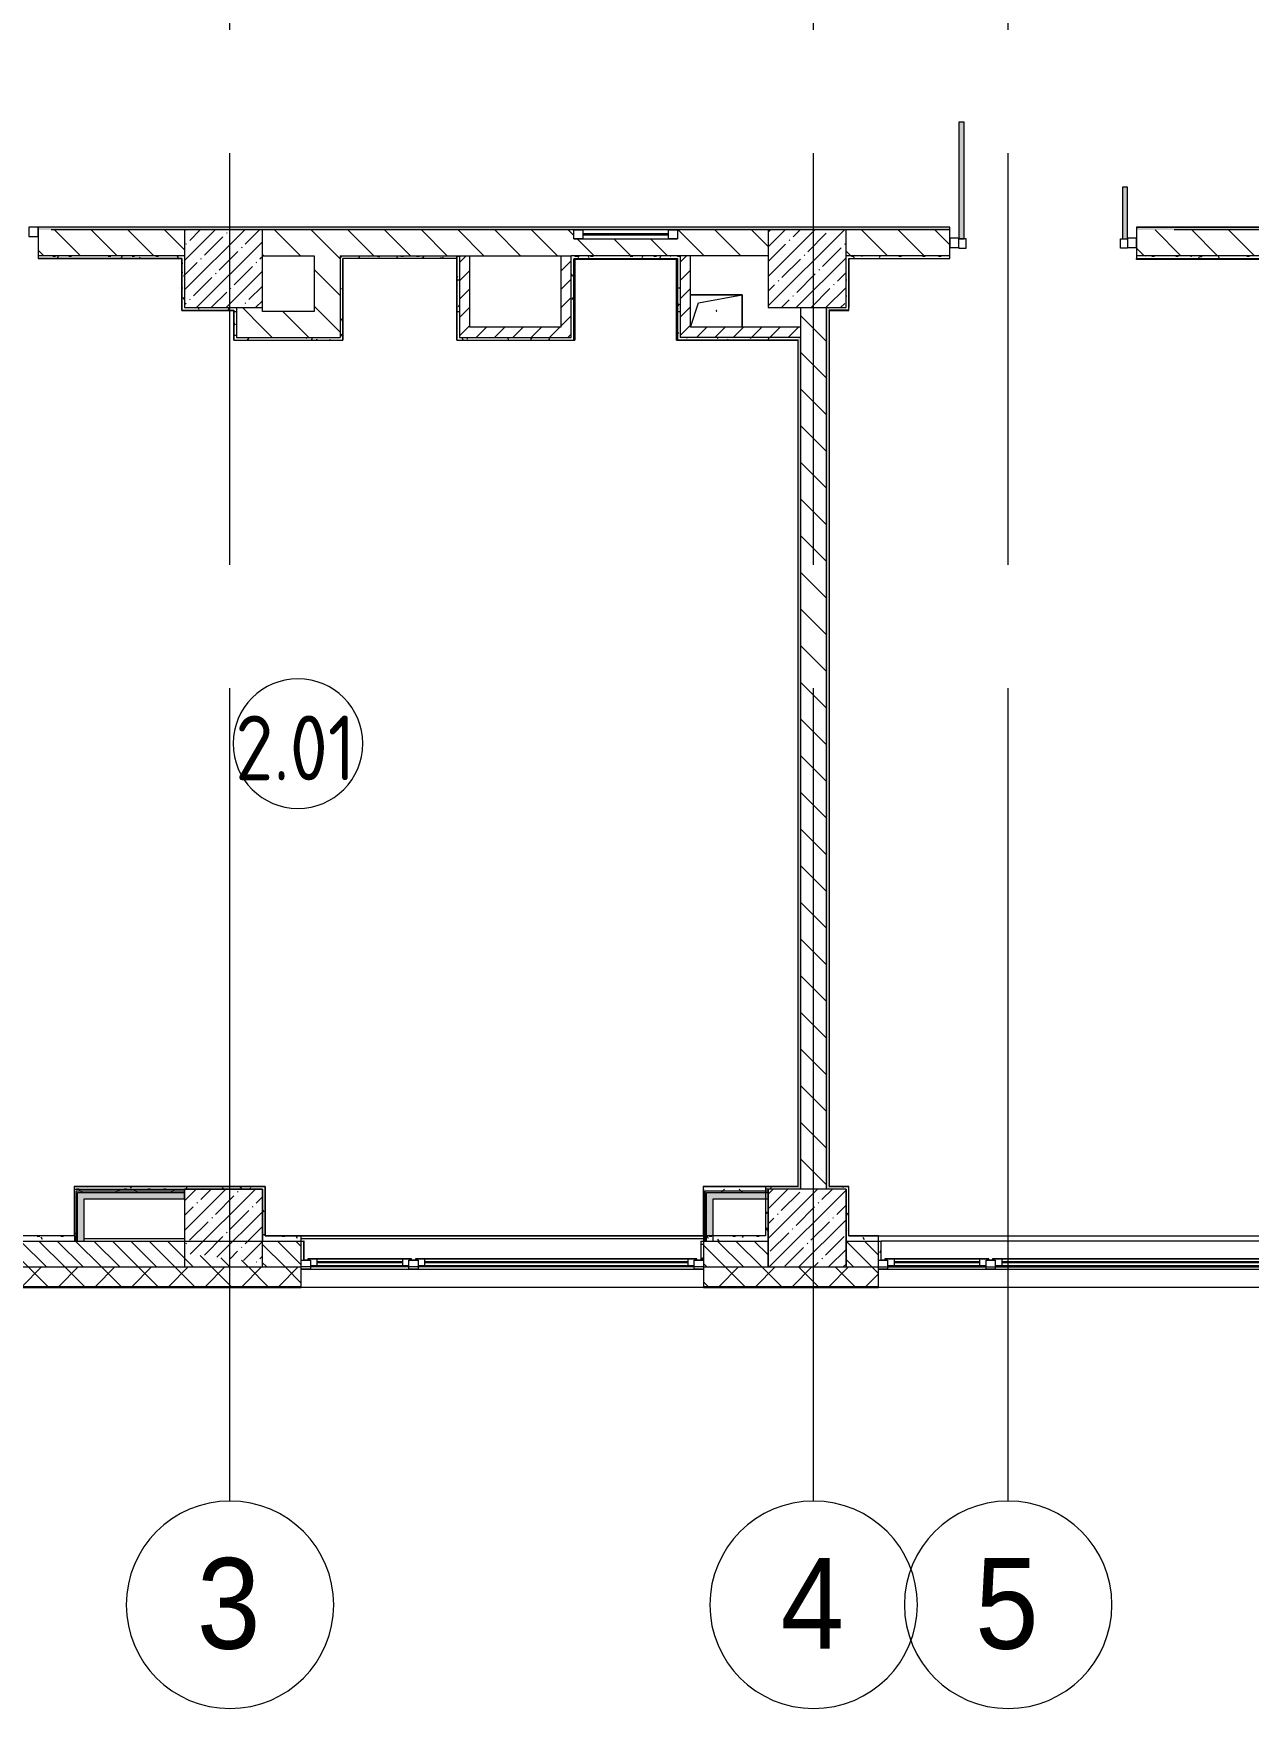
# Model space of a CAD drawing. Header units: millimetres. Extents: x -625 to 415037, y -3642 to 102118.
# Drawn here: x 155267 to 164635, y 71033 to 83954 of the extents above; entities that cross this region are included whole.
import ezdxf

# ---------------------------------------------------------------- set-up
doc = ezdxf.new("R2010")
doc.units = ezdxf.units.MM
doc.linetypes.add('Осевая', pattern=[6350, 1270, -952.5, 3175, -952.5])
for name, color, linetype, lineweight in [('A-AREA-IDEN', 7, 'Continuous', 9), ('A-DETL-GENF', 7, 'Continuous', 9), ('A-GENM', 7, 'Continuous', 9), ('A-GLAZ', 7, 'Continuous', 9), ('A-GLAZ-1', 7, 'Continuous', 5), ('A-GLAZ-CWMG', 7, 'Continuous', 9), ('A-GLAZ-CWMG-1', 7, 'Continuous', 20), ('A-WALL', 7, 'Continuous', 5), ('I-WALL', 7, 'Continuous', 5), ('S-COLS', 7, 'Continuous', 9), ('S-COLS-1', 7, 'Continuous', 5), ('Оси', 7, 'Continuous', 9), ('Оси-1', 7, 'Continuous', 20), ('Оси-2', 7, 'Осевая', 9)]:
    doc.layers.add(name, color=color, linetype=linetype, lineweight=lineweight)
doc.layers.add('A-AREA-PATT-2', color=7, linetype='Continuous', lineweight=5, true_color=0xcde0ef, transparency=1)
doc.layers.add('A-FLOR-PATT-1', color=7, linetype='Continuous', lineweight=9, true_color=0xeef6ff, transparency=0.5)
for name, color, linetype, lineweight, true_color in [('A-DOOR-1', 7, 'Continuous', 5, 0xc0c0c0), ('A-WALL-1', 9, 'Continuous', 5, 0x808080), ('A-WALL-FNSH-1', 9, 'Continuous', 5, 0x808080)]:
    doc.layers.add(name, color=color, linetype=linetype, lineweight=lineweight, true_color=true_color)
doc.layers.get('A-DOOR-1').off()
doc.styles.add('Arial', font='arial.ttf', dxfattribs={"width": 0.9, "height": 700})
doc.styles.add('GOST Common', font='', dxfattribs={"width": 0.9, "height": 500})
doc.styles.get('GOST Common').set_extended_font_data('GOST Common')
pattern_1 = [(135, (148772.12, 0), (-141.4214, -141.4214), [])]
pattern_2 = [(45, (148772.12, 0), (-70.7107, 70.7107), [])]
pattern_3 = [(45, (148772.12, 0), (-114.0493, 114.0493), []), (45, (148886.17, 0), (-114.0493, 114.0493), [201.612, -40.322, 6.706, -33.617])]
pattern_4 = [(135, (148772.12, 0), (-70.7107, -70.7107), [])]
pattern_5 = [(0, (148772.123, 0), (243.84, 60.96), [20.117, -162.763, 20.117, -162.763, -975.36]), (0, (148772.123, 0), (243.84, 60.96), [-365.76, 20.117, -345.643, 20.117, -162.763, -426.72]), (0, (148772.123, 0), (243.84, 60.96), [-914.4, 20.117, -101.803, 20.117, -284.683]), (120, (148863.563, 30.48), (-174.7129, 180.69163), [20.117, -162.763, 20.117, -162.763, -975.36]), (120, (148863.563, 30.48), (-174.7129, 180.69163), [-365.76, 20.117, -345.643, 20.117, -162.763, -426.72]), (120, (148863.563, 30.48), (-174.7129, 180.69163), [-914.4, 20.117, -101.803, 20.117, -284.683]), (240, (148894.043, 152.4), (-69.1271, -241.65163), [20.117, -162.763, 20.117, -162.763, -975.36]), (240, (148894.043, 152.4), (-69.1271, -241.65163), [-365.76, 20.117, -345.643, 20.117, -162.763, -426.72]), (240, (148894.043, 152.4), (-69.1271, -241.65163), [-914.4, 20.117, -101.803, 20.117, -284.683])]
pattern_6 = [(45, (148772.12, 0), (-212.132, 212.132), []), (135, (148772.12, 0), (-212.132, -212.132), [])]

# ---------------------------------------------------------------- blocks, each defined once
blk = doc.blocks.new('120_Окно_СКБ_2Ст - 120_Окно_СКБ_2Ст 3100х2500 _мал_створка слева_ 2-22446355-Объем проектирования 2 этажа')
at = {"layer": 'A-GLAZ'}
for p, q in [((-1550, -127), (-1550, -57)), ((-1550, -57), (-1480, -57)), ((-1480, -127), (-1550, -127)), ((-1480, -127), (-1500, -127)), ((-1500, -127), (-1500, -137)), ((-1480, -57), (-1480, -127)), ((650, -87), (-1480, -87)), ((-1480, -87), (-1480, -127)), ((-1430, -137), (-1430, -87)), ((600, -137), (600, -87)), ((650, -127), (650, -57)), ((650, -57), (720, -57)), ((650, -127), (650, -87)), ((720, -127), (650, -127)), ((670, -127), (650, -127)), ((670, -137), (670, -127)), ((720, -127), (700, -127)), ((700, -127), (700, -137)), ((720, -57), (720, -127)), ((1480, -87), (720, -87)), ((720, -87), (720, -127)), ((770, -137), (770, -87)), ((1430, -137), (1430, -87)), ((1480, -127), (1480, -57)), ((1480, -57), (1550, -57)), ((1480, -127), (1480, -87)), ((1550, -127), (1480, -127)), ((1500, -127), (1480, -127)), ((1500, -137), (1500, -127)), ((1550, -57), (1550, -127)), ((-1500, -137), (670, -137)), ((670, -137), (-1500, -137)), ((700, -137), (1500, -137)), ((1500, -137), (700, -137))]:
    blk.add_line(p, q, dxfattribs=at)
at = {"layer": 'A-GLAZ-1'}
for p, q in [((1550, -57), (-1550, -57)), ((-1530, -127), (-1500, -127)), ((-1430, -107), (600, -107)), ((600, -117), (-1430, -117)), ((670, -127), (700, -127)), ((770, -107), (1430, -107)), ((1430, -117), (770, -117)), ((1500, -127), (1530, -127))]:
    blk.add_line(p, q, dxfattribs=at)
blk = doc.blocks.new('BSC_Колонна _Прямоугольная - 600х600-V411-Объем проектирования 2 этажа')
at = {"layer": 'S-COLS-1'}
h = blk.add_hatch(dxfattribs=at)
h.set_pattern_fill('FP_158', color=256, style=0, pattern_type=2)
h.set_pattern_definition([(45, (-7960, -7600), (-114.0493, 114.0493), []), (45, (-7845.95, -7600), (-114.0493, 114.0493), [201.613, -40.323, 6.706, -33.617])])
h.paths.add_polyline_path([(140, -300), (300, -300), (300, 300), (-300, 300), (-300, -300), (102, -300)])
for p, q in [((300, 300), (-300, 300)), ((-300, 300), (-300, -300)), ((300, -300), (300, 300)), ((-300, -300), (300, -300))]:
    blk.add_line(p, q, dxfattribs=at)
blk = doc.blocks.new('GM_Отверстие прямоугольное _в плите_ - Отверстие-V420-Объем проектирования 2 этажа')
at = {"layer": 'A-GENM'}
for p, q in [((-200, 125), (200, 125)), ((200, 125), (-200, 125)), ((-200, -125), (-138, 62)), ((-138, 62), (200, 125)), ((200, 125), (200, -125)), ((200, -125), (200, 125))]:
    blk.add_line(p, q, dxfattribs=at)
for start, end in [(360, 180), (180, 360)]:
    blk.add_arc((0, 0), 2.5, start, end, dxfattribs=at)
blk = doc.blocks.new('BSC_Колонна _Прямоугольная - 600х600-20441433-Объем проектирования 2 этажа')
at = {"layer": 'S-COLS-1'}
h = blk.add_hatch(dxfattribs=at)
h.set_pattern_fill('FP_175', color=256, style=0, pattern_type=2)
h.set_pattern_definition([(45, (-12460, -7600), (-114.0493, 114.0493), []), (45, (-12345.95, -7600), (-114.0493, 114.0493), [201.612, -40.322, 6.706, -33.617])])
h.paths.add_polyline_path([(300, -300), (300, 300), (-300, 300), (-300, -300), (150, -300)])
for p, q in [((300, 300), (-300, 300)), ((-300, 300), (-300, -300)), ((300, -300), (300, 300)), ((-300, -300), (300, -300))]:
    blk.add_line(p, q, dxfattribs=at)
blk = doc.blocks.new('120_Окно_СКБ_1Ст - 120_Окно_СКБ_1Ст 400х800 EI30-24230873-Объем проектирования 2 этажа')
at = {"layer": 'A-GLAZ'}
for p, q in [((-400, 30), (-400, 100)), ((-400, 100), (-330, 100)), ((-330, 30), (-400, 30)), ((-330, 100), (-330, 30)), ((330, 30), (330, 100)), ((330, 100), (400, 100)), ((400, 30), (330, 30)), ((400, 100), (400, 30))]:
    blk.add_line(p, q, dxfattribs=at)
at = {"layer": 'A-GLAZ-1'}
for p, q in [((400, 100), (-400, 100)), ((-400, 30), (400, 30)), ((330, 70), (-330, 70)), ((330, 60), (-330, 60))]:
    blk.add_line(p, q, dxfattribs=at)
blk = doc.blocks.new('Прямоугольный импост - 50 x 70 мм-31700031-Объем проектирования 2 этажа')
at = {"layer": 'A-GLAZ-CWMG-1'}
for p, q in [((-70, 35), (0, 35)), ((-70, -35), (-70, 35)), ((0, 35), (0, -35)), ((0, -35), (-70, -35))]:
    blk.add_line(p, q, dxfattribs=at)
blk = doc.blocks.new('Прямоугольный импост - 50 x 70 мм-31927764-Объем проектирования 2 этажа')
at = {"layer": 'A-GLAZ-CWMG-1'}
for p, q in [((-70, 35), (0, 35)), ((-70, -35), (-70, 35)), ((0, 35), (0, -35)), ((0, -35), (-70, -35))]:
    blk.add_line(p, q, dxfattribs=at)
blk = doc.blocks.new('Дверь_Витражная_остекление_ - ДВН_ДАО_Главный вход_1200 в свету Д-22 _п_-31928779-Объем проектирования 2 этажа')
at = {"layer": 'A-DETL-GENF'}
for p, q in [((-610, 930), (-650, 930)), ((-650, 930), (-650, 35)), ((-610, 30), (-610, 930)), ((650, 430), (610, 430)), ((610, 430), (610, 30)), ((650, 35), (650, 430)), ((-650, 30), (-610, 30)), ((-595, 30), (-650, 30)), ((-595, -40), (-595, 30)), ((595, -40), (595, 30)), ((595, 30), (650, 30)), ((610, 30), (650, 30)), ((-650, -35), (-650, -40)), ((-650, -40), (-595, -40)), ((650, -40), (595, -40)), ((650, -35), (650, -40))]:
    blk.add_line(p, q, dxfattribs=at)
blk = doc.blocks.new('Прямоугольный импост - 50 x 70 мм-31701779-Объем проектирования 2 этажа')
at = {"layer": 'A-GLAZ-CWMG-1'}
for p, q in [((0, 35), (-70, 35)), ((-70, 35), (-70, -35)), ((0, -35), (0, 35)), ((-70, -35), (0, -35))]:
    blk.add_line(p, q, dxfattribs=at)
blk = doc.blocks.new('Ось сетки - D8-29747960-Объем проектирования 2 этажа')
at = {"layer": 'Оси-1'}
for start, end in [(360, 180), (180, 360)]:
    blk.add_arc((0, 0), 4, start, end, dxfattribs=at)
blk = doc.blocks.new('Марка_Помещения - Номер-25198446-Объем проектирования 2 этажа')
at = {"layer": 'A-AREA-IDEN'}
for start, end in [(360, 180), (180, 360)]:
    blk.add_arc((0, 0), 2.5, start, end, dxfattribs=at)
blk = doc.blocks.new('2floor')
at = {"layer": 'A-AREA-PATT-2'}
for points in [[(160227, 7050), (160228, 7050), (160228, 7676), (159436, 7676), (159436, 7050), (159440, 7050), (159441, 7672), (160224, 7672), (160224, 7050)], [(164824, 7050), (164828, 7050), (164828, 7676), (163772, 7676), (163772, 7672), (164824, 7672), (164824, 7052)]]:
    blk.add_hatch(color=256, dxfattribs=at).paths.add_polyline_path(points)
at = {"layer": 'A-FLOR-PATT-1'}
h = blk.add_hatch(color=256, dxfattribs=at)
h.paths.add_polyline_path([(162402, 7900), (162442, 7900), (162442, 8730), (162402, 8730), (162402, 7904)])
h.paths.add_polyline_path([(173072, 7900), (173072, 8230), (173032, 8230), (173032, 7900)])
h.paths.add_polyline_path([(163662, 7900), (163702, 7900), (163702, 8230), (163662, 8230), (163662, 7920)])
h.paths.add_polyline_path([(171772, 7900), (171812, 7900), (171812, 8730), (171772, 8730), (171772, 7920)])
h.paths.add_polyline_path([(154167, 7915), (154167, 8315), (154127, 8315), (154127, 7915)])
h.paths.add_polyline_path([(152912, 7915), (152912, 8810), (152872, 8810), (152872, 7915), (152902, 7915)])
h.paths.add_polyline_path([(187288, 8030), (187288, 8075), (186296, 8075), (186296, 8030), (187287, 8030)])
h.paths.add_polyline_path([(168782, 8520), (168862, 8520), (168862, 8565), (168022, 8565), (168022, 8520), (168398, 8520)])
h.paths.add_polyline_path([(186896, 10020), (187288, 10020), (187288, 10065), (186296, 10065), (186296, 10020), (186762, 10020)])
h.paths.add_polyline_path([(168037, 10190), (168862, 10190), (168862, 10235), (168037, 10235)])
h.paths.add_polyline_path([(180167, 12960), (180167, 13780), (180122, 13780), (180122, 12960)])
h.paths.add_polyline_path([(181432, 13460), (181432, 13740), (181422, 13740), (181422, 13780), (181387, 13780), (181387, 13460), (181422, 13460)])
h.paths.add_polyline_path([(182805, 18920), (183202, 18920), (183202, 18965), (182382, 18965), (182382, 18920), (182422, 18920)])
h.paths.add_polyline_path([(182570, 20185), (182702, 20185), (182702, 20230), (182422, 20230), (182422, 20220), (182382, 20220), (182382, 20185), (182435, 20185)])
h = blk.add_hatch(color=256, dxfattribs=at)
h.paths.add_polyline_path([(173072, 7830), (173072, 7900), (173032, 7900), (173032, 7830)])
h.paths.add_polyline_path([(171812, 7830), (171812, 7900), (171772, 7900), (171772, 7830), (171806, 7830)])
h.paths.add_polyline_path([(163702, 7830), (163702, 7900), (163662, 7900), (163662, 7830)])
h.paths.add_polyline_path([(162402, 7830), (162442, 7830), (162442, 7900), (162402, 7900), (162402, 7835)])
at = {"layer": 'A-WALL'}
h = blk.add_hatch(dxfattribs=at)
h.set_pattern_fill('FP_2', color=256, style=0, pattern_type=2)
h.set_pattern_definition(pattern_4)
h.paths.add_polyline_path([(160932, -100), (160932, 100), (160432, 100), (160432, -100), (160448, -100)])
h.paths.add_polyline_path([(153943, -100), (157332, -100), (157332, 100), (157032, 100), (157032, -66), (156432, 3), (156432, 100), (153402, 100), (153402, -100)])
h = blk.add_hatch(dxfattribs=at)
h.set_pattern_fill('FP_2', color=256, style=0, pattern_type=2)
h.set_pattern_definition(pattern_4)
h.paths.add_polyline_path([(161532, -100), (161782, -100), (161782, 100), (161532, 100), (161532, 81)])
h.paths.add_polyline_path([(165432, -100), (165432, 100), (164882, 100), (164882, -100)])
h = blk.add_hatch(dxfattribs=at)
h.set_pattern_fill('FP_24', color=256, style=0, pattern_type=2)
h.set_pattern_definition([(45, (148772.12, 0), (-141.42136, 141.42136), []), (135, (148772.12, 0), (-141.42136, -141.42136), [])])
h.paths.add_polyline_path([(224252, -250), (224472, -250), (224472, -100), (220332, -100), (220332, -250), (224049, -250)])
h.paths.add_polyline_path([(216099, -250), (219432, -250), (219432, -100), (215832, -100), (215832, -250)])
h.paths.add_polyline_path([(214182, -250), (214932, -250), (214932, -100), (213932, -100), (213932, -250)])
h.paths.add_polyline_path([(210182, -250), (210832, -250), (210832, -100), (209682, -100), (209682, -250)])
h.paths.add_polyline_path([(207582, -250), (207582, -100), (206832, -100), (206832, -250), (207426, -250)])
h.paths.add_polyline_path([(205182, -250), (205932, -250), (205932, -100), (205182, -100), (205182, -118)])
h.paths.add_polyline_path([(200682, -250), (202082, -250), (202082, -100), (200682, -100)])
h.paths.add_polyline_path([(196585, -250), (197582, -250), (197582, -100), (196182, -100), (196182, -250)])
h.paths.add_polyline_path([(191682, -250), (192808, -250), (192808, -100), (191432, -100), (191432, -250), (191526, -250)])
h.paths.add_polyline_path([(194082, -250), (194082, -100), (193708, -100), (193708, -250)])
h.paths.add_polyline_path([(187262, -250), (188332, -250), (188332, -100), (186762, -100), (186762, -250), (187189, -250)])
h.paths.add_polyline_path([(181782, -250), (182642, -250), (182642, -100), (181782, -100), (181782, -118)])
h.paths.add_polyline_path([(183575, -250), (184662, -250), (184662, -100), (183542, -100), (183542, -250)])
h.paths.add_polyline_path([(178516, -250), (179682, -250), (179682, -100), (177982, -100), (177982, -250)])
h.paths.add_polyline_path([(171289, -250), (171482, -250), (171482, -100), (170382, -100), (170382, -250), (171282, -250)])
h.paths.add_polyline_path([(174903, -250), (175182, -250), (175182, -100), (173582, -100), (173582, -250), (174332, -250)])
h.paths.add_polyline_path([(165432, -250), (166032, -250), (166032, -100), (164882, -100), (164882, -250)])
h.paths.add_polyline_path([(167582, -250), (167582, -100), (166932, -100), (166932, -250), (166953, -250)])
h.paths.add_polyline_path([(160932, -250), (161782, -250), (161782, -100), (160432, -100), (160432, -250), (160448, -250)])
h.paths.add_polyline_path([(155389, -250), (157332, -250), (157332, -100), (153402, -100), (153402, -250), (154666, -250)])
h.paths.add_polyline_path([(148662, -250), (152502, -250), (152502, -100), (148512, -100), (148512, -250)])
at = {"layer": 'I-WALL'}
h = blk.add_hatch(dxfattribs=at)
h.set_pattern_fill('FP_191', color=256, style=0, pattern_type=2)
h.set_pattern_definition(pattern_5)
h.paths.add_polyline_path([(159725, 7900), (162332, 7900), (162332, 7920), (155302, 7920), (155302, 7900), (159432, 7900)])
h.paths.add_polyline_path([(152502, 7900), (152802, 7900), (152802, 7920), (152057, 7920), (152057, 7908), (152112, 7908), (152112, 7900), (152498, 7900)])
h.paths.add_polyline_path([(168532, 7900), (168782, 7900), (168782, 7920), (163772, 7920), (163772, 7900), (168398, 7900)])
h.paths.add_polyline_path([(150224, 7900), (150602, 7902), (150602, 7908), (150657, 7908), (150657, 7920), (150042, 7920), (150042, 7900)])
h = blk.add_hatch(dxfattribs=at)
h.set_pattern_fill('FP_23', color=256, style=0, pattern_type=2)
h.set_pattern_definition(pattern_1)
h.paths.add_polyline_path([(162332, 7700), (162332, 7900), (161532, 7900), (161532, 7700), (161552, 7700)])
h.paths.add_polyline_path([(163941, 7700), (165432, 7700), (165432, 7900), (163772, 7900), (163772, 7700)])
h.paths.add_polyline_path([(160252, 7700), (160932, 7700), (160932, 7900), (160232, 7900), (160232, 7830), (159432, 7830), (159432, 7900), (157032, 7900), (157032, 7700), (160232, 7700)])
h.paths.add_polyline_path([(156432, 7700), (156432, 7900), (155302, 7900), (155302, 7700), (156412, 7700)])
h.paths.add_polyline_path([(152502, 7700), (152802, 7700), (152802, 7900), (152502, 7900)])
h = blk.add_hatch(dxfattribs=at)
h.set_pattern_fill('FP_191', color=256, style=0, pattern_type=2)
h.set_pattern_definition(pattern_5)
h.paths.add_polyline_path([(155582, 7680), (156411, 7680), (156412, 7700), (155302, 7700), (155302, 7680), (155454, 7680)])
h.paths.add_polyline_path([(152522, 7680), (152802, 7680), (152802, 7700), (152502, 7700), (152502, 7680)])
h = blk.add_hatch(dxfattribs=at)
h.set_pattern_fill('FP_191', color=256, style=0, pattern_type=2)
h.set_pattern_definition(pattern_5)
h.paths.add_polyline_path([(156432, 7300), (156432, 7700), (156412, 7700), (156412, 7300)])
h = blk.add_hatch(dxfattribs=at)
h.set_pattern_fill('FP_23', color=256, style=0, pattern_type=2)
h.set_pattern_definition(pattern_1)
h.paths.add_polyline_path([(157432, 7070), (157632, 7070), (157632, 7700), (157432, 7700), (157432, 7270)])
h = blk.add_hatch(dxfattribs=at)
h.set_pattern_fill('FP_191', color=256, style=0, pattern_type=2)
h.set_pattern_definition(pattern_5)
h.paths.add_polyline_path([(157704, 7680), (158531, 7680), (158532, 7700), (157632, 7700), (157634, 7680), (157661, 7680)])
h = blk.add_hatch(dxfattribs=at)
h.set_pattern_fill('FP_191', color=256, style=0, pattern_type=2)
h.set_pattern_definition(pattern_5)
h.paths.add_polyline_path([(157632, 7070), (157652, 7070), (157652, 7679), (157632, 7678), (157632, 7270)])
h = blk.add_hatch(dxfattribs=at)
h.set_pattern_fill('FP_191', color=256, style=0, pattern_type=2)
h.set_pattern_definition(pattern_5)
h.paths.add_polyline_path([(158552, 7070), (158552, 7700), (158532, 7679), (158532, 7070)])
h.paths.add_polyline_path([(158532, 7680), (158552, 7700), (158532, 7700)])
h = blk.add_hatch(dxfattribs=at)
h.set_pattern_fill('FP_22', color=256, style=0, pattern_type=2)
h.set_pattern_definition(pattern_2)
h.paths.add_polyline_path([(158552, 7070), (158632, 7070), (158632, 7700), (158552, 7700), (158552, 7150)])
h = blk.add_hatch(dxfattribs=at)
h.set_pattern_fill('FP_22', color=256, style=0, pattern_type=2)
h.set_pattern_definition(pattern_2)
h.paths.add_polyline_path([(159412, 7150), (159412, 7700), (159332, 7700), (159332, 7150)])
h = blk.add_hatch(dxfattribs=at)
h.set_pattern_fill('FP_191', color=256, style=0, pattern_type=2)
h.set_pattern_definition(pattern_5)
h.paths.add_polyline_path([(159440, 7680), (160232, 7680), (160232, 7700), (159412, 7700), (159412, 7680), (159439, 7680)])
h = blk.add_hatch(dxfattribs=at)
h.set_pattern_fill('FP_191', color=256, style=0, pattern_type=2)
h.set_pattern_definition(pattern_5)
h.paths.add_polyline_path([(159415, 7050), (159432, 7050), (159432, 7680), (159412, 7680), (159412, 7050)])
h = blk.add_hatch(dxfattribs=at)
h.set_pattern_fill('FP_191', color=256, style=0, pattern_type=2)
h.set_pattern_definition(pattern_5)
h.paths.add_polyline_path([(160252, 7070), (160252, 7700), (160232, 7698), (160232, 7070)])
h = blk.add_hatch(dxfattribs=at)
h.set_pattern_fill('FP_22', color=256, style=0, pattern_type=2)
h.set_pattern_definition(pattern_2)
h.paths.add_polyline_path([(160252, 7070), (160332, 7070), (160332, 7700), (160252, 7700), (160252, 7150)])
h = blk.add_hatch(dxfattribs=at)
h.set_pattern_fill('FP_191', color=256, style=0, pattern_type=2)
h.set_pattern_definition(pattern_5)
h.paths.add_polyline_path([(161532, 7300), (161552, 7300), (161551, 7680), (161532, 7700), (161532, 7679)])
h.paths.add_polyline_path([(161552, 7680), (161552, 7700), (161532, 7700)])
h = blk.add_hatch(dxfattribs=at)
h.set_pattern_fill('FP_191', color=256, style=0, pattern_type=2)
h.set_pattern_definition(pattern_5)
h.paths.add_polyline_path([(164832, 7680), (164852, 7680), (164852, 7700), (163772, 7700), (163772, 7680), (164824, 7680)])
h.paths.add_polyline_path([(161552, 7680), (162332, 7680), (162332, 7700), (161552, 7700)])
h = blk.add_hatch(dxfattribs=at)
h.set_pattern_fill('FP_191', color=256, style=0, pattern_type=2)
h.set_pattern_definition(pattern_5)
h.paths.add_polyline_path([(156430, 7280), (156811, 7280), (156811, 7300), (156412, 7300), (156412, 7280)])
h = blk.add_hatch(dxfattribs=at)
h.set_pattern_fill('FP_191', color=256, style=0, pattern_type=2)
h.set_pattern_definition(pattern_5)
h.paths.add_polyline_path([(156812, 7070), (156832, 7070), (156832, 7300), (156812, 7279), (156812, 7082)])
h.paths.add_polyline_path([(156812, 7280), (156832, 7300), (156812, 7300)])
h = blk.add_hatch(dxfattribs=at)
h.set_pattern_fill('FP_23', color=256, style=0, pattern_type=2)
h.set_pattern_definition(pattern_1)
h.paths.add_polyline_path([(156834, 7070), (157032, 7070), (157032, 7300), (156832, 7300), (156832, 7070)])
h = blk.add_hatch(dxfattribs=at)
h.set_pattern_fill('FP_23', color=256, style=0, pattern_type=2)
h.set_pattern_definition(pattern_1)
h.paths.add_polyline_path([(157295, 7070), (157432, 7070), (157432, 7270), (157032, 7270), (157032, 7070), (157292, 7070)])
h = blk.add_hatch(dxfattribs=at)
h.set_pattern_fill('FP_23', color=256, style=0, pattern_type=2)
h.set_pattern_definition(pattern_1)
h.paths.add_polyline_path([(161382, 500), (161382, 7300), (161182, 7300), (161182, 500)])
h = blk.add_hatch(dxfattribs=at)
h.set_pattern_fill('FP_191', color=256, style=0, pattern_type=2)
h.set_pattern_definition(pattern_5)
h.paths.add_polyline_path([(161382, 7300), (161402, 7280), (161402, 7300)])
h.paths.add_polyline_path([(161382, 500), (161402, 500), (161401, 7280), (161382, 7300), (161382, 518)])
h = blk.add_hatch(dxfattribs=at)
h.set_pattern_fill('FP_191', color=256, style=0, pattern_type=2)
h.set_pattern_definition(pattern_5)
h.paths.add_polyline_path([(161552, 7280), (161552, 7300), (161402, 7300), (161403, 7280), (161532, 7280)])
h = blk.add_hatch(dxfattribs=at)
h.set_pattern_fill('FP_22', color=256, style=0, pattern_type=2)
h.set_pattern_definition(pattern_2)
h.paths.add_polyline_path([(159002, 7070), (159412, 7070), (159412, 7150), (158632, 7150), (158632, 7070)])
h = blk.add_hatch(dxfattribs=at)
h.set_pattern_fill('FP_22', color=256, style=0, pattern_type=2)
h.set_pattern_definition(pattern_2)
h.paths.add_polyline_path([(161182, 7070), (161182, 7150), (160332, 7150), (160332, 7070), (161171, 7070)])
h = blk.add_hatch(dxfattribs=at)
h.set_pattern_fill('FP_191', color=256, style=0, pattern_type=2)
h.set_pattern_definition(pattern_5)
h.paths.add_polyline_path([(157630, 7050), (157652, 7050), (157652, 7070), (156812, 7070), (156812, 7050), (157557, 7050)])
h = blk.add_hatch(dxfattribs=at)
h.set_pattern_fill('FP_191', color=256, style=0, pattern_type=2)
h.set_pattern_definition(pattern_5)
h.paths.add_polyline_path([(159002, 7050), (159412, 7050), (159412, 7070), (158532, 7070), (158532, 7050), (158632, 7050)])
h = blk.add_hatch(dxfattribs=at)
h.set_pattern_fill('FP_191', color=256, style=0, pattern_type=2)
h.set_pattern_definition(pattern_5)
h.paths.add_polyline_path([(160252, 7050), (161161, 7050), (161161, 7070), (160232, 7070), (160232, 7050)])
h = blk.add_hatch(dxfattribs=at)
h.set_pattern_fill('FP_191', color=256, style=0, pattern_type=2)
h.set_pattern_definition(pattern_5)
h.paths.add_polyline_path([(161182, 500), (161182, 7070), (161162, 7070), (161162, 521), (161171, 512)])
h.paths.add_polyline_path([(161182, 500), (161162, 520), (161162, 500), (161171, 500)])
h = blk.add_hatch(dxfattribs=at)
h.set_pattern_fill('FP_191', color=256, style=0, pattern_type=2)
h.set_pattern_definition(pattern_5)
h.paths.add_polyline_path([(157052, 520), (155582, 520), (155582, 500), (157032, 500)])
h.paths.add_polyline_path([(157052, 500), (157052, 520), (157032, 500)])
h = blk.add_hatch(dxfattribs=at)
h.set_pattern_fill('FP_191', color=256, style=0, pattern_type=2)
h.set_pattern_definition(pattern_5)
h.paths.add_polyline_path([(160932, 140), (160932, 425), (160912, 425), (160912, 140)])
h.paths.add_polyline_path([(160932, 475), (160932, 520), (160912, 520), (160912, 475), (160931, 475)])
h = blk.add_hatch(dxfattribs=at)
h.set_pattern_fill('FP_191', color=256, style=0, pattern_type=2)
h.set_pattern_definition(pattern_5)
h.paths.add_polyline_path([(160932, 500), (161162, 500), (161162, 520), (160932, 520)])
h = blk.add_hatch(dxfattribs=at)
h.set_pattern_fill('FP_191', color=256, style=0, pattern_type=2)
h.set_pattern_definition(pattern_5)
h.paths.add_polyline_path([(161532, 500), (161530, 520), (161403, 520), (161402, 500)])
h = blk.add_hatch(dxfattribs=at)
h.set_pattern_fill('FP_191', color=256, style=0, pattern_type=2)
h.set_pattern_definition(pattern_5)
h.paths.add_polyline_path([(161540, 140), (161552, 140), (161552, 520), (161532, 520), (161532, 140)])
h = blk.add_hatch(dxfattribs=at)
h.set_pattern_fill('FP_192', color=256, style=0, pattern_type=2)
h.set_pattern_definition(pattern_6)
h.paths.add_polyline_path([(155657, 487), (156432, 487), (156432, 500), (155582, 500), (155582, 487), (155607, 487)])
h = blk.add_hatch(dxfattribs=at)
h.set_pattern_fill('FP_192', color=256, style=0, pattern_type=2)
h.set_pattern_definition(pattern_6)
h.paths.add_polyline_path([(155582, 100), (155595, 101), (155595, 487), (155582, 487), (155582, 120)])
h = blk.add_hatch(dxfattribs=at)
h.set_pattern_fill('FP_192', color=256, style=0, pattern_type=2)
h.set_pattern_definition(pattern_6)
h.paths.add_polyline_path([(155657, 475), (156432, 475), (156432, 487), (155595, 487), (155595, 475), (155607, 475)])
h = blk.add_hatch(dxfattribs=at)
h.set_pattern_fill('FP_192', color=256, style=0, pattern_type=2)
h.set_pattern_definition(pattern_6)
h.paths.add_polyline_path([(155607, 100), (155607, 475), (155595, 475), (155595, 100)])
for points in [[(155657, 425), (156432, 425), (156432, 475), (155607, 475), (155607, 425)], [(155607, 100), (155657, 100), (155657, 425), (155607, 425), (155607, 102)], [(160457, 425), (160932, 425), (160932, 475), (160457, 475)], [(160507, 140), (160507, 425), (160457, 425), (160457, 140)]]:
    blk.add_hatch(color=256, dxfattribs=at).paths.add_polyline_path(points)
h = blk.add_hatch(dxfattribs=at)
h.set_pattern_fill('FP_191', color=256, style=0, pattern_type=2)
h.set_pattern_definition(pattern_5)
h.paths.add_polyline_path([(157052, 140), (157052, 500), (157032, 500), (157032, 140), (157052, 140)])
h.paths.add_polyline_path([(157052, 150), (157047, 150), (157052, 153)])
h = blk.add_hatch(dxfattribs=at)
h.set_pattern_fill('FP_192', color=256, style=0, pattern_type=2)
h.set_pattern_definition(pattern_6)
h.paths.add_polyline_path([(160457, 487), (160912, 487), (160912, 500), (160432, 500), (160432, 487), (160448, 487)])
h = blk.add_hatch(dxfattribs=at)
h.set_pattern_fill('FP_192', color=256, style=0, pattern_type=2)
h.set_pattern_definition(pattern_6)
h.paths.add_polyline_path([(160442, 140), (160445, 140), (160445, 487), (160432, 487), (160432, 140)])
h = blk.add_hatch(dxfattribs=at)
h.set_pattern_fill('FP_192', color=256, style=0, pattern_type=2)
h.set_pattern_definition(pattern_6)
h.paths.add_polyline_path([(160457, 475), (160912, 475), (160912, 487), (160445, 487), (160445, 475), (160448, 475)])
h = blk.add_hatch(dxfattribs=at)
h.set_pattern_fill('FP_192', color=256, style=0, pattern_type=2)
h.set_pattern_definition(pattern_6)
h.paths.add_polyline_path([(160448, 140), (160457, 140), (160457, 475), (160445, 475), (160445, 140)])
h = blk.add_hatch(dxfattribs=at)
h.set_pattern_fill('FP_191', color=256, style=0, pattern_type=2)
h.set_pattern_definition(pattern_5)
h.paths.add_polyline_path([(155027, 100), (155582, 100), (155582, 140), (153402, 140), (153402, 100), (154666, 100)])
h = blk.add_hatch(dxfattribs=at)
h.set_pattern_fill('FP_191', color=256, style=0, pattern_type=2)
h.set_pattern_definition(pattern_5)
h.paths.add_polyline_path([(160932, 100), (160932, 140), (160432, 140), (160432, 100), (160448, 100)])
h.paths.add_polyline_path([(157032, 100), (157332, 100), (157332, 140), (157032, 140), (157032, 120)])
h = blk.add_hatch(dxfattribs=at)
h.set_pattern_fill('FP_191', color=256, style=0, pattern_type=2)
h.set_pattern_definition(pattern_5)
h.paths.add_polyline_path([(165146, 100), (165282, 100), (165282, 140), (164957, 140), (164957, 100)])
h.paths.add_polyline_path([(161532, 100), (161782, 100), (161782, 140), (161532, 140)])
h.paths.add_polyline_path([(164907, 100), (164907, 140), (164882, 140), (164882, 100)])
h = blk.add_hatch(dxfattribs=at)
h.set_pattern_fill('FP_191', color=256, style=0, pattern_type=2)
h.set_pattern_definition(pattern_5)
h.paths.add_polyline_path([(160432, -48), (160430, 100), (160412, 98), (160412, -48)])
h = blk.add_hatch(dxfattribs=at)
h.set_pattern_fill('FP_191', color=256, style=0, pattern_type=2)
h.set_pattern_definition(pattern_5)
h.paths.add_polyline_path([(161802, -48), (161802, 100), (161782, 100), (161782, -48)])
at = {"layer": 'S-COLS-1'}
h = blk.add_hatch(dxfattribs=at)
h.set_pattern_fill('FP_1', color=256, style=0, pattern_type=2)
h.set_pattern_definition(pattern_3)
h.paths.add_polyline_path([(157032, -66), (157032, 500), (156432, 500), (156432, 3), (156834, -43)])
h = blk.add_hatch(dxfattribs=at)
h.set_pattern_fill('FP_1', color=256, style=0, pattern_type=2)
h.set_pattern_definition(pattern_3)
h.paths.add_polyline_path([(161532, -100), (161532, 500), (160932, 500), (160932, -100), (161171, -100)])
at = {"layer": 'A-WALL'}
for p, q in [((156432, 7900), (155402, 7900)), ((159432, 7900), (157032, 7900)), ((160932, 7900), (160232, 7900)), ((162332, 7900), (161532, 7900)), ((163772, 7920), (168762, 7920)), ((165432, 7900), (164062, 7900)), ((156432, 7700), (155302, 7700)), ((156412, 7300), (156412, 7680)), ((157632, 7700), (158532, 7700)), ((157632, 7700), (157632, 7070)), ((158532, 7680), (157652, 7680)), ((159412, 7070), (159412, 7700)), ((160932, 7700), (159412, 7700)), ((162332, 7700), (161532, 7700)), ((161552, 7680), (161552, 7300)), ((161553, 7679), (161552, 7679)), ((165432, 7700), (163772, 7700)), ((156412, 7280), (156812, 7280)), ((156812, 7070), (156812, 7280)), ((161182, 500), (161182, 7300)), ((161553, 7280), (161402, 7280)), ((161402, 7280), (161402, 520)), ((161553, 7300), (161552, 7300)), ((161162, 7050), (160232, 7050)), ((161182, 7070), (160252, 7070)), ((161162, 520), (161162, 7050)), ((157052, 520), (157052, 140)), ((160912, 520), (161162, 520)), ((161402, 520), (161552, 520)), ((161552, 140), (161552, 520)), ((155595, 487), (156432, 487)), ((155595, 100), (155595, 487)), ((155607, 475), (156432, 475)), ((155607, 100), (155607, 475)), ((160445, 487), (160932, 487)), ((160445, 100), (160445, 487)), ((160457, 475), (160932, 475)), ((160457, 100), (160457, 475)), ((157052, 140), (157332, 140)), ((161552, 140), (161782, 140)), ((153382, 100), (157352, 100)), ((160412, 100), (160932, 100)), ((161532, 100), (161802, 100)), ((153402, -100), (157332, -100)), ((160432, -100), (170682, -100)), ((153402, -250), (157332, -250)), ((153402, -253), (157332, -253)), ((160432, -258), (157332, -258)), ((160432, -250), (161782, -250)), ((160432, -253), (161782, -253)), ((164882, -258), (161782, -258))]:
    blk.add_line(p, q, dxfattribs=at)
at = {"layer": 'A-WALL-1'}
for p, q in [((155302, 7920), (155302, 7680)), ((162332, 7920), (155302, 7920)), ((162332, 7680), (162332, 7920)), ((163772, 7920), (163772, 7680)), ((156411, 7680), (156412, 7680)), ((157032, 7700), (157432, 7700)), ((157432, 7700), (157432, 7270)), ((157652, 7679), (157652, 7680)), ((158532, 7700), (159412, 7700)), ((158532, 7700), (158532, 7070)), ((158532, 7680), (158532, 7700)), ((158552, 7700), (158552, 7070)), ((158632, 7150), (158632, 7700)), ((159332, 7700), (159332, 7150)), ((160252, 7700), (160252, 7070)), ((160332, 7150), (160332, 7700)), ((161552, 7680), (162332, 7680)), ((156832, 7300), (156832, 7070)), ((157032, 7270), (157032, 7300)), ((157432, 7270), (157032, 7270)), ((161382, 500), (161382, 7300)), ((161553, 7280), (161553, 7300)), ((159332, 7150), (158632, 7150)), ((161182, 7150), (160332, 7150)), ((156812, 7050), (157652, 7050)), ((156832, 7070), (157632, 7070)), ((158532, 7050), (159432, 7050)), ((158552, 7070), (159412, 7070)), ((155582, 520), (155581, 520)), ((155581, 520), (155581, 500)), ((157052, 520), (157052, 520)), ((160912, 520), (160912, 140)), ((155581, 500), (157032, 500)), ((155657, 425), (156432, 425)), ((155657, 100), (155657, 425)), ((156432, 425), (156432, 500)), ((157032, 500), (157032, 100)), ((157032, 500), (157032, 150)), ((160432, 500), (160432, -250)), ((160507, 425), (160932, 425)), ((160507, 100), (160507, 425)), ((161532, 500), (160912, 500)), ((160932, -100), (160932, 500)), ((161532, 500), (161532, -100)), ((155582, 140), (153402, 140)), ((155582, 140), (155582, 100)), ((157032, 150), (157052, 150)), ((157332, -250), (157332, 140)), ((160912, 140), (160432, 140)), ((161782, -250), (161782, 140)), ((157352, -48), (157352, 100)), ((160412, 100), (160412, -48)), ((161802, -48), (161802, 100)), ((157332, -48), (157352, -48)), ((160412, -48), (160432, -48)), ((161782, -48), (161802, -48))]:
    blk.add_line(p, q, dxfattribs=at)
at = {"layer": 'A-WALL-FNSH-1'}
for p, q in [((162332, 7921), (155302, 7921)), ((155302, 7921), (155302, 7920)), ((162332, 7920), (162332, 7921)), ((168762, 7921), (163772, 7921)), ((163772, 7921), (163772, 7920)), ((156411, 7680), (155302, 7680)), ((155302, 7680), (155302, 7679)), ((155302, 7679), (156411, 7679)), ((156411, 7279), (156411, 7680)), ((157652, 7679), (157652, 7050)), ((158532, 7679), (157652, 7679)), ((157653, 7049), (157653, 7679)), ((158531, 7680), (158531, 7049)), ((158532, 7050), (158532, 7680)), ((161553, 7679), (162332, 7679)), ((161553, 7300), (161553, 7679)), ((162332, 7679), (162332, 7680)), ((156411, 7279), (156812, 7279)), ((156412, 7280), (156412, 7300)), ((156811, 7280), (156811, 7049)), ((161403, 7279), (161552, 7279)), ((161403, 521), (161403, 7279)), ((161552, 7279), (161552, 7280)), ((156811, 7049), (157653, 7049)), ((156812, 7050), (156812, 7070)), ((158531, 7049), (159440, 7049)), ((159440, 7049), (159440, 7050)), ((160224, 7050), (160224, 7049)), ((160224, 7049), (161161, 7049)), ((161161, 7049), (161161, 521)), ((157053, 521), (155582, 521)), ((155582, 521), (155582, 520)), ((155582, 520), (157052, 520)), ((156412, 521), (156412, 520)), ((157052, 521), (157052, 520)), ((157052, 520), (157052, 150)), ((157053, 141), (157053, 521)), ((157053, 150), (157053, 520)), ((160431, 521), (160431, 141)), ((161161, 521), (160431, 521)), ((160432, 500), (160432, 520)), ((160432, 520), (160912, 520)), ((161553, 521), (161403, 521)), ((161553, 141), (161553, 521)), ((155581, 500), (155581, 141)), ((155582, 140), (155582, 500)), ((155581, 141), (153402, 141)), ((157052, 150), (157053, 150)), ((160431, 141), (157053, 141)), ((161782, 141), (161553, 141)), ((161782, 140), (161782, 141)), ((157353, 100), (157352, 100)), ((157353, -48), (157353, 100)), ((160412, 100), (160411, 100)), ((160411, 100), (160411, -48)), ((161803, 100), (161802, 100)), ((161803, -48), (161803, 100)), ((157352, -48), (157353, -48)), ((160411, -48), (160412, -48)), ((161802, -48), (161803, -48)), ((153402, -258), (157332, -258)), ((157332, -258), (157332, -250)), ((160432, -250), (160432, -258)), ((160432, -258), (161782, -258)), ((161782, -258), (161782, -250))]:
    blk.add_line(p, q, dxfattribs=at)
at = {"layer": 'I-WALL'}
for p, q in [((159432, 7680), (160232, 7680)), ((159432, 7680), (159432, 7672)), ((159432, 7050), (159432, 7672)), ((159440, 7672), (159440, 7050)), ((160224, 7672), (159440, 7672)), ((160224, 7050), (160224, 7672)), ((160232, 7680), (160232, 7050)), ((163772, 7680), (164832, 7680)), ((163772, 7672), (163772, 7680)), ((164824, 7672), (163772, 7672)), ((160231, 7050), (160232, 7050)), ((157332, 140), (160432, 140)), ((161782, 141), (164862, 141)), ((161782, 140), (164862, 140)), ((155657, 120), (156432, 120)), ((157332, 120), (160432, 120)), ((164861, 100), (161803, 100)), ((160432, -100), (157332, -100))]:
    blk.add_line(p, q, dxfattribs=at)
at = {"layer": 'S-COLS-1'}
for p, q in [((157032, 500), (156432, 500)), ((156432, 500), (156432, -100)), ((157032, -100), (157032, 500)), ((161532, 500), (160932, 500)), ((160932, 500), (160932, -100)), ((161532, -100), (161532, 500)), ((156432, -100), (157032, -100)), ((160932, -100), (161532, -100))]:
    blk.add_line(p, q, dxfattribs=at)
at = {"layer": 'Оси'}
for p, q in [((156782, -1906), (156782, 3094)), ((161282, -1906), (161282, 3094)), ((162782, -1906), (162782, 3094))]:
    blk.add_line(p, q, dxfattribs=at)
at = {"layer": 'Оси-2'}
for p, q in [((156782, 3094), (156782, 22398)), ((161282, 3094), (161282, 22398)), ((162782, 3094), (162782, 22398))]:
    blk.add_line(p, q, dxfattribs=at)
at = {"layer": 'A-AREA-IDEN', "xscale": 199.9999999999999, "yscale": 199.9999999999999, "zscale": 199.9999999999999}
blk.add_blockref('Марка_Помещения - Номер-25198446-Объем проектирования 2 этажа', (157306, 3937), dxfattribs=at)
at = {"layer": 'A-DOOR-1'}
blk.add_blockref('Дверь_Витражная_остекление_ - ДВН_ДАО_Главный вход_1200 в свету Д-22 _п_-31928779-Объем проектирования 2 этажа', (163052, 7800), dxfattribs=at)
at = {"layer": 'A-GENM'}
blk.add_blockref('GM_Отверстие прямоугольное _в плите_ - Отверстие-V420-Объем проектирования 2 этажа', (160532, 7275), dxfattribs=at)
at = {"layer": 'A-GLAZ', "color": 3}
blk.add_blockref('120_Окно_СКБ_1Ст - 120_Окно_СКБ_1Ст 400х800 EI30-24230873-Объем проектирования 2 этажа', (159832, 7800), dxfattribs=at)
at = {"layer": 'A-GLAZ', "color": 3, "rotation": 180}
for p in [(158882, -175), (163332, -175)]:
    blk.add_blockref('120_Окно_СКБ_2Ст - 120_Окно_СКБ_2Ст 3100х2500 _мал_створка слева_ 2-22446355-Объем проектирования 2 этажа', p, dxfattribs=at)
at = {"layer": 'A-GLAZ-CWMG', "extrusion": (0, 0, -1), "rotation": 180}
for name, p in [('Прямоугольный импост - 50 x 70 мм-31700031-Объем проектирования 2 этажа', (-155302, 7885)), ('Прямоугольный импост - 50 x 70 мм-31927764-Объем проектирования 2 этажа', (-163772, 7800))]:
    blk.add_blockref(name, p, dxfattribs=at)
at = {"layer": 'A-GLAZ-CWMG', "rotation": 180}
blk.add_blockref('Прямоугольный импост - 50 x 70 мм-31701779-Объем проектирования 2 этажа', (162332, 7800), dxfattribs=at)
at = {"layer": 'S-COLS'}
for name, p in [('BSC_Колонна _Прямоугольная - 600х600-V411-Объем проектирования 2 этажа', (156732, 7600)), ('BSC_Колонна _Прямоугольная - 600х600-20441433-Объем проектирования 2 этажа', (161232, 7600))]:
    blk.add_blockref(name, p, dxfattribs=at)
at = {"layer": 'Оси-1', "xscale": 199.9999999999999, "yscale": 199.9999999999999, "zscale": 199.9999999999999}
for p in [(156782, -2706), (161282, -2706), (162782, -2706)]:
    blk.add_blockref('Ось сетки - D8-29747960-Объем проектирования 2 этажа', p, dxfattribs=at)
at = {"layer": 'A-AREA-IDEN', "insert": (156823, 4154), "char_height": 500, "width": 1212.15, "attachment_point": 1, "style": 'GOST Common'}
blk.add_mtext('2.01', dxfattribs=at)
at = {"layer": 'Оси', "char_height": 700, "width": 606.08, "attachment_point": 1, "style": 'Arial'}
for s, insert in [('\\fArial|b0|i0|c204|p34|;\\W.9;3', (156527, -2345)), ('\\fArial|b0|i0|c204|p34|;\\W.9;4', (161027, -2345)), ('\\fArial|b0|i0|c204|p34|;\\W.9;5', (162527, -2345))]:
    blk.add_mtext(s, dxfattribs=dict(at, insert=insert))

msp = doc.modelspace()

# ---------------------------------------------------------------- block references
msp.add_blockref('2floor', (0, 74539))

doc.saveas('drawing.dxf')
